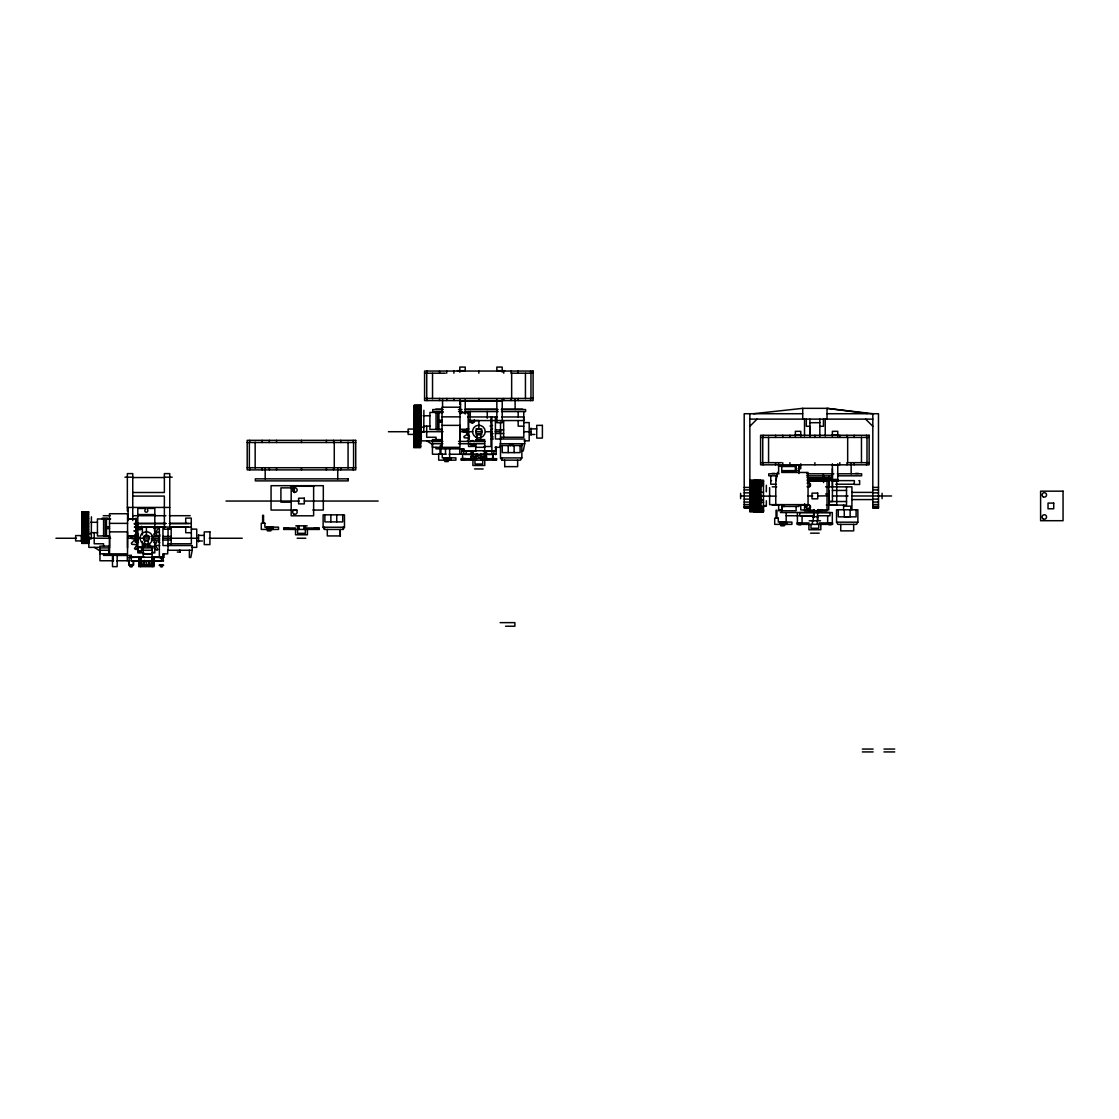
<?xml version="1.0" encoding="UTF-8"?>
<svg xmlns="http://www.w3.org/2000/svg" width="1119" height="1119" viewBox="0 0 1119 1119"><rect width="100%" height="100%" fill="white"/><g stroke="black" fill="none" stroke-linecap="round" stroke-linejoin="round"><path stroke-width="1.5" d="M102.193 518.95L109.564 518.922M109.564 547.862L109.564 536.127M127.524 547.862L127.524 531.875L109.564 531.875M129.762 557.29L133.371 557.29L129.133 557.29L129.119 565.193L133.427 565.193L133.441 560.885L133.427 565.193L131.552 565.193M159.835 560.899L131.287 560.885L131.259 555.36L117.453 555.36M138.924 560.885L138.924 557.262L161.542 557.304L161.472 560.899L131.287 560.885M140.714 560.885L140.714 557.262L140.714 563.053M143.246 557.304L143.246 546.114L152.226 546.114L152.086 560.899M144.589 546.939L144.589 540.043L148.184 540.043L148.184 546.939M153.89 560.899L153.89 557.276L152.086 557.276L152.086 563.053M163.038 560.899L163.682 553.835L167.696 553.835L167.696 550.254L192.23 550.254L192.23 545.54L162.954 545.54L162.954 526.727M434.662 412.435L442.033 412.393M442.033 441.334L442.033 429.612L436.06 429.542L436.06 412.379L437.711 412.603L437.711 429.612M459.993 441.334L459.993 425.36L442.033 425.36M477.981 454.37L463.756 454.356L463.728 448.845L459.783 448.845L459.783 454.23M464.833 454.356C467.448 455.097 466.008 449.209 464.525 450.761M471.393 454.37L471.393 450.747L493.941 450.789L493.941 454.384L463.756 454.356M473.183 454.37L473.183 450.747L473.183 456.524L476.428 456.552M475.701 450.775L475.715 443.725M477.058 440.424L477.058 433.515L480.652 433.515L480.652 440.424M484.555 454.37L484.555 450.761L486.359 450.761L486.359 458.328L471.393 458.328L471.393 450.747L464.007 450.761M484.695 450.775L484.695 439.599L475.715 439.599L475.715 441.39L484.695 441.39M486.359 454.37L486.359 450.761M493.941 454.384L491.898 454.37L491.828 416.967M495.06 454.384L496.137 454.384L496.151 447.32L500.151 447.32L500.151 443.725L524.699 443.725L524.699 439.012L495.423 439.012L495.423 416.967M786.181 522.069L786.181 512.544M795.371 471.84L795.371 465.168M797.413 512.544L797.413 522.923M798.966 473.505L798.966 465.168L798.966 468.763M813.079 520.783L814.031 509.565L814.017 517.174L813.079 517.174L813.079 515.733L799.749 515.733L799.749 512.544L829.99 512.558L829.99 515.761L817.583 515.761L817.583 520.783L817.611 509.565M828.801 486.849L828.801 477.617M832.326 522.937L832.326 512.53L780.433 512.53M832.424 486.849L832.368 463.784M832.368 468.763L832.424 477.617L807.065 477.617M159.36 526.727L159.36 557.304C166.353 562.144 163.024 547.373 163.15 557.304L151.373 557.304M163.472 553.835L162.884 557.304M495.619 447.32L495.619 450.789L483.184 450.775M828.801 501.55L832.424 501.55L832.424 479.38L807.247 479.408L837.767 479.408L837.767 481.212L832.424 481.198L837.767 481.212L837.767 463.672M846.524 486.849L846.524 505.103L828.829 505.103L828.829 490.444L828.801 494.038L825.612 494.038M135.875 519.118L127.524 518.894L135.875 518.894L135.875 536.127L127.65 536.127M459.993 407.204L459.993 447.334L442.033 447.32L442.033 407.204L460.049 407.204L459.923 412.603L468.343 412.379L468.343 429.612L460.119 429.612M158.618 536.407L160.003 534.98M491.087 429.878L492.472 428.465M129.105 560.759L129.091 565.193L132.797 565.193M461.574 454.23L461.601 450.761L462.637 450.761M152.897 551.779L151.555 553.373M821.458 509.691L820.115 511.285L818.479 509.551M192.23 550.254L190.79 557.458L189.391 557.458L189.391 550.254M524.699 443.725L523.258 450.929L521.86 450.929M134.616 535.344L134.266 536.337L130.657 536.966L130.615 538.253L134.196 539.078L134.476 540.085L131.385 543.163L131.818 544.324L136.182 544.561L136.63 545.512L134.504 548.506L135.371 549.443L138.504 547.513M158.828 540.155L158.464 542.072L159.793 542.645M467.085 428.815L466.735 429.808L463.126 430.451L463.084 431.724L466.665 432.549L466.931 434.48L463.853 436.648L464.287 437.795L468.651 438.047L469.099 438.998L467.336 441.054M490.695 422.395L491.059 421.457M343.141 529.441L344.47 527.231L344.47 514.838L323.125 514.838L323.125 527.231L324.454 529.441L343.141 529.441L343.141 527.231M521.86 443.725L521.846 457.923L520.517 460.147L501.844 460.147L500.515 457.923L500.515 445.544L521.846 445.544M857.867 522.167L856.539 524.377L837.865 524.377L836.536 522.167L836.536 509.774L857.867 509.774L857.867 522.167L836.536 522.167M749.856 426.297L757.045 419.121M136.154 526.168L135.217 527.021L137.091 530.182L135.875 531.707L134.574 531.077M141.456 552.213L139.371 552.408M473.924 445.698L471.84 445.88M810.016 510.124L807.932 510.32L807.848 509.131M158.898 532.071L157.541 532.602L156.464 530.979L158.59 527.986L157.723 527.049L154.59 528.979L153.681 528.448M490.01 426.073L492.57 425.486M484.023 446.845L485.184 446.425M138.434 534.043L135.175 534.434L135.175 542.044L138.434 542.435M753.451 413.722L802.715 408.337L827.025 408.337L872.82 413.722L872.82 508.082L878.485 508.082L878.485 413.722L827.025 413.722M493.367 438.984L490.989 438.9M144.589 557.29L131.538 557.276M131.566 566.648L131.566 565.193M163.094 565.207L159.346 565.207L161.821 565.207M462.217 458.664L465.868 458.664L461.643 458.664L461.574 460.147M492.472 458.692L495.829 458.692M129.748 565.193L130.168 566.648M465.91 450.775L464.315 450.761M492.598 450.789L491.94 450.775M496.123 460.147L496.123 458.706C489.143 459.475 493.787 458.944 492.864 453.95L492.892 460.147M159.43 560.899L161.472 560.899M163.584 560.899L162.675 560.899M163.654 565.207L161.458 565.207M159.388 557.304L163.696 557.304L162.675 557.304M131.287 557.29L138.924 557.262L138.924 564.843L153.89 564.843L153.89 557.276M491.912 450.775L493.115 450.789M801.889 522.923L797.595 522.937L797.595 524.377M288.492 527.986L284.184 528L284.184 529.441M132.769 565.193L131.245 565.193M457.391 370.669L465.224 370.669M496.836 370.669L504.655 370.669M424.577 373.2L445.292 373.2M512.404 373.2L533.106 373.2M424.577 398.42L533.106 398.42M459.825 400.91L502.221 400.91M460.552 404.505L459.825 404.505L459.825 399.399M414.212 405.47L421.01 405.414M414.212 405.679L421.01 405.679M414.212 406.659L421.01 406.659M414.212 408.309L421.01 408.309M435.739 409.176L442.634 409.176M465.266 409.176L496.626 409.176M501.844 409.176L522.671 409.176M414.212 409.484L421.01 409.484M443.054 409.554L432.745 409.554L432.745 411.582L443.054 411.582M458.538 409.554L461.979 409.554M465.028 409.554L498.095 409.554M501.298 409.554L525.608 409.554L525.608 411.582L501.536 411.582M414.212 410.631L421.01 410.631M458.538 411.582L461.979 411.582M465.42 411.582L498.095 411.582M414.212 412.016L421.01 411.792M414.212 412.114L421.01 412.114M414.212 412.324L421.01 412.324M443.096 412.435L429.906 412.435L429.906 429.444L442.033 429.388M460.119 412.603L468.343 412.603M414.212 413.093L421.01 413.093M802.715 413.722L744.205 413.722L744.205 508.082L754.961 508.138M414.212 413.946L421.01 413.946M414.212 414.659L421.01 414.659M414.212 415.611L421.01 415.611M423.08 415.778L429.906 415.778M414.212 416.632L421.01 416.632M442.033 416.855L459.993 416.855M467.742 416.953L497.396 416.953M501.802 416.967L523.748 416.953M421.01 417.163L414.212 417.345L421.01 417.415M414.212 417.737L421.01 417.737M414.212 418.954L421.01 418.954M749.856 419.121L872.82 419.121M414.212 419.695L421.01 419.695M414.212 420.24L421.01 420.24M438.928 420.254L442.033 420.24M414.212 420.464L421.01 420.464M523.818 420.548L468.567 420.576L478.876 420.562L478.876 428.871M414.212 421.345L421.01 421.345M414.212 422.409L421.01 422.409M523.818 422.59L529.203 422.59L529.203 440.858L524.098 440.858M809.904 422.702L819.835 422.702M414.212 422.814L421.01 422.814M414.212 423.304L421.01 423.304M414.212 423.933L421.01 423.933M414.212 425.08L421.01 425.178M414.212 425.402L421.01 425.486M414.212 425.975L421.01 425.975M423.779 426.101L430.074 426.185M523.818 426.185L518.181 426.185L518.181 420.548M819.835 426.297L823.43 426.297L823.43 419.121M414.212 426.871L421.01 426.871M421.01 427.122L423.891 427.122M414.212 427.71L421.01 427.71M414.212 428.675L421.01 428.675M475.995 428.899L480.275 428.899M531.007 428.871L536.728 428.871M413.764 429.053L408.113 429.053L408.113 434.396L413.764 434.396M460.119 429.388L468.343 429.388M414.212 429.738L421.01 429.738M495.423 429.934L503.648 429.934M414.212 430.619L421.01 430.619L414.212 430.745M467.686 431.584L468.763 431.584M475.911 431.584L481.827 431.584A2.951 2.951 0 0 0 477.393 429.025A2.951 2.951 0 0 0 477.393 434.144A2.951 2.951 0 0 0 481.827 431.584M388.419 431.724L408.911 431.724M421.01 431.654L443.082 431.724M459.951 431.724L472.805 431.724M485.478 431.724L492.108 431.724M495.185 431.724L500.864 431.724M523.818 431.724L531.007 431.724M421.01 432.046L423.779 432.046L423.891 410.295M414.212 432.228L423.779 432.102M414.212 433.123L421.01 433.123M495.423 433.515L503.648 433.515M414.212 434.116L421.01 434.116M475.995 434.592L481.688 434.592L481.688 428.899M530.84 434.466L534.882 434.466M414.212 434.801L421.01 434.801M795.371 434.927L800.756 434.927M832.368 434.927L837.767 434.927M414.212 435.543L421.01 435.543M414.212 435.934L421.01 435.962M413.764 436.214L420.576 436.214M414.212 436.452L421.01 436.452M414.212 436.718L421.01 436.662M413.764 437.137L420.576 437.137M500.515 437.263L523.818 437.263L523.748 411.568M760.598 437.431L869.141 437.431M413.764 438.284L420.576 438.354M413.764 438.466L420.576 438.466M413.764 439.417L420.576 439.417M413.764 440.676L420.576 440.676M432.438 440.858L421.29 440.858L421.29 431.724M432.438 441.39L441.418 441.39L441.418 439.599L432.438 439.599L432.438 447.32L441.418 447.32L441.418 443.725M413.764 441.501L420.576 441.501M432.41 441.404L442.858 441.404M458.538 441.404L484.667 441.404M247.201 442.509L355.73 442.509M413.764 442.439L420.576 442.439M413.764 442.662L420.576 442.662M413.764 443.054L420.576 443.054M413.764 443.362L420.576 443.362M413.764 443.893L420.576 443.893M432.41 443.739L442.858 443.739M458.538 443.739L484.695 443.725M413.764 445.082L420.576 445.082M413.764 446.005L420.576 446.005M440.005 446.005L440.928 446.005L440.928 453.95M413.764 446.271L420.576 446.271M476.358 446.369L468.567 446.509L468.581 411.568M484.107 446.509L491.017 446.509L491.017 416.981M413.764 446.747L420.576 446.747M475.715 447.32L484.695 447.32M465.588 450.761L461.895 450.761M446.145 454.23L432.438 454.23L432.438 444.439L426.871 440.858M449.111 454.23L462.581 454.23L462.637 460.119M471.393 454.734L473.183 454.734M484.555 454.734L486.359 454.734M471.393 456.524L477.044 456.524L477.044 453.908M486.359 456.524L480.638 456.524L480.638 453.908M481.254 456.552L484.527 456.552L484.555 450.761M500.515 457.923L521.846 457.923M474.526 458.692L461.112 458.692L461.112 460.147L496.57 460.147L496.57 458.692M483.17 458.692L496.57 458.706M760.598 462.665L781.314 462.665M848.426 462.665L869.141 462.665M791.776 465.168L800.756 465.168M832.368 465.168L837.767 465.168M778.642 466.315L796.085 466.301L796.085 470.777M781.747 466.427L796.085 466.427M504.683 466.637L517.663 466.637L517.635 460.147M247.201 467.728L355.73 467.728M798.071 468.763L800.756 468.763L800.756 463.784M474.54 468.945L483.142 468.945M781.747 470.651L796.085 470.651M781.747 470.777L798.952 470.651M771.914 473.435L774.963 473.435M855.434 473.435L858.497 473.435M779.09 473.799L768.767 473.799L768.767 475.827L777.369 475.827M806.603 473.799L833.879 473.799M837.334 473.799L861.644 473.799L861.644 475.827L837.558 475.827M806.603 475.827L832.396 475.827M124.936 477.184L132.755 477.184M164.367 477.184L172.186 477.184M132.755 477.547L164.367 477.547M749.856 480.051L756.668 480.051L756.668 480.96M756.668 480.247L763.466 480.191L763.466 511.831L749.856 511.901L749.856 413.722M753.898 480.638L760.696 480.638M770.739 480.624L771.537 480.624M807.121 480.624L854.37 480.624L854.273 484.485L859.658 484.485L859.658 480.624L858.874 480.624M749.856 480.946L763.466 480.89M760.067 481.072L763.466 481.072M808.044 481.212L827.039 481.212L827.039 510.74L804.589 510.74L804.589 503.802M832.368 481.212L837.767 481.212M749.856 481.422L763.466 481.31M749.856 481.688L754.961 481.688M760.067 481.66L763.466 481.66M753.898 481.883L760.696 481.883M749.856 482.597L754.961 482.597M760.067 482.471L763.466 482.471M753.898 482.835L760.696 482.807M753.898 483.548L760.696 483.548M749.856 483.8L754.961 483.8M760.067 483.688L763.466 483.688M760.067 483.94L763.466 483.94M749.856 484.219L754.961 484.219M776.04 484.219L770.739 484.219L770.739 475.827M835.795 484.219L854.273 484.219M749.856 484.555L760.696 484.723M749.856 484.975L754.961 484.975M760.067 484.793L763.466 484.793M749.856 485.114L754.961 485.114M753.898 485.87L763.466 485.744M749.856 486.066L754.961 486.066M749.856 486.891L760.696 487.031M772.222 486.849L776.712 486.849M825.612 486.849L851.923 486.849L851.923 509.774M753.898 487.241L760.696 487.241M744.205 487.422L749.856 487.422M872.82 487.422L878.485 487.422M749.856 488.192L754.961 488.192M753.898 488.332L760.696 488.332M749.856 489.115L760.696 489.171M749.856 489.185L754.961 489.185M744.205 489.926L749.856 489.926M753.898 489.884L760.696 489.884M872.82 489.926L878.485 489.926M749.856 490.318L754.961 490.318M832.424 490.444L846.524 490.444M753.898 490.835L760.696 490.835M749.856 491.255L754.961 491.255M753.898 491.856L760.696 491.856M749.856 492.052L754.961 492.052M753.898 492.402L763.494 492.318M851.923 492.388L872.82 492.388M132.755 492.5L164.367 492.5L164.367 473.603L169.752 473.603L169.752 529.231L164.367 529.231L164.367 496.081L132.755 496.081M749.856 492.612L760.696 492.57M744.205 492.85L749.856 492.85M872.82 492.85L878.485 492.85M753.898 492.975L760.696 492.975M749.856 493.521L754.961 493.521M753.898 494.192L760.696 494.192M749.856 494.528L754.961 494.5M749.856 494.78L760.696 494.934M749.856 495.213L754.961 495.213M753.898 495.465L760.696 495.465M753.898 495.689L760.696 495.689M740.61 495.983L749.856 495.983M760.724 496.123L775.775 496.123M807.75 495.983L812.744 495.983M832.424 495.983L848.09 495.983M851.923 495.983L891.577 495.983M749.856 496.486L760.696 496.584M749.856 496.934L754.961 496.934M749.856 497.242L754.961 497.27M753.898 497.633L760.696 497.633M753.898 498.053L760.696 498.053M749.856 498.277L754.961 498.277M753.898 498.528L760.696 498.528M744.205 499.116L760.696 499.158M872.82 499.116L878.485 499.116M851.923 499.578L872.82 499.578M749.856 499.717L754.961 499.717M760.724 499.941L763.494 499.941M753.898 500.305L760.696 500.305M749.856 500.473L760.696 500.403M753.898 500.627L760.696 500.725M226.024 501.046L299.095 501.046M304.312 501.046L378.166 501.046M753.898 501.214L760.696 501.214M749.856 501.396L754.961 501.396M846.524 501.522L828.829 501.522L828.815 493.367M291.01 502.179L280.911 502.179L280.911 487.87L294.381 487.87L294.381 492.64M744.205 502.039L760.696 502.109M872.82 502.039L878.485 502.039M760.696 502.361L763.578 502.361M749.856 502.543L754.961 502.613L749.856 502.725M753.898 502.935L760.696 502.935M749.856 503.676L754.961 503.676M753.898 503.9L760.696 503.9M744.205 504.543L749.856 504.543M872.82 504.543L878.485 504.543M749.856 504.935L760.696 504.977M798.406 504.991L805.372 504.991M826.27 504.991L836.718 504.991L836.718 480.624M772.222 505.103L779.859 505.103M805.023 505.103L798.994 505.103L798.98 506.431L781.747 506.431L784.615 506.431M753.898 505.48L760.696 505.48M763.466 505.662L766.347 505.662M749.856 505.76L760.696 505.844M763.466 505.9L766.347 505.9L766.347 500.766M753.898 505.984L760.696 505.984M843.614 506.18L850.79 506.18L850.79 509.774M744.205 506.459L749.856 506.459M760.067 506.473L763.466 506.529M872.82 506.459L878.485 506.459M749.856 506.697L754.961 506.697M760.696 506.893L763.578 506.893L760.067 506.907M760.067 507.201L763.466 507.201M127.356 507.439L169.752 507.439M753.898 507.466L760.696 507.466M744.205 507.676L754.961 507.606M760.067 507.788L763.466 507.788M872.82 507.676L878.485 507.676M753.898 508.362L760.696 508.362M760.067 508.991L763.466 508.991M749.856 509.341L760.696 509.355M778.642 509.732L781.747 509.732M297.192 510.054L271.064 510.054L271.064 485.688L323.321 485.688L323.321 510.054L312.872 510.054M753.898 510.04L763.466 509.984M760.067 510.166L763.466 510.166M812.394 510.39L808.799 510.39L808.799 507.984M749.856 510.53L754.961 510.53M814.17 510.628L800.742 509.872L800.742 504.753M753.898 510.782L763.466 510.684M128.084 511.033L127.356 511.033L127.356 473.603L132.755 473.603L132.755 520.531M749.856 511.005L754.961 511.005M760.067 510.949L763.466 510.865M760.067 511.131L763.466 511.131M760.067 511.775L763.466 511.775M81.743 511.929L88.541 511.929M81.743 512.208L88.541 512.208M81.743 513.173L88.541 513.173M81.743 514.097L88.541 514.125M137.805 514.572L154.814 514.572M81.743 514.838L88.541 514.838M103.27 515.705L110.166 515.705M132.797 515.705L165.892 515.705M169.375 515.705L190.202 515.705M786.181 515.761L798.574 515.733M799.749 515.733L813.079 515.733L801.414 515.733M81.743 516.013L88.541 516.013M813.079 516.67L817.583 516.67M81.743 517.16L88.541 517.16M845.908 517.216L848.496 517.216M81.743 518.321L88.541 518.321M102.193 518.097L107.76 518.097M110.627 518.95L97.437 518.964L97.437 535.973L109.564 535.861M81.743 519.622L88.541 519.622M81.743 520.461L88.541 520.461M809.191 520.783L820.549 520.783M81.743 521.174L88.541 521.174M81.743 522.125L88.541 522.125M90.611 522.307L97.437 522.307M808.953 522.923L797.134 522.923L797.134 524.377L832.606 524.377L832.606 522.923L819.094 522.923M81.743 523.146L88.541 523.146M109.564 523.37L127.524 523.37M169.333 523.496L188.496 523.482M169.361 523.482L191.279 523.482M81.743 523.692L88.541 523.86M81.743 523.93L88.541 523.93M81.743 524.265L88.541 524.265M781.356 524.727L785.258 524.727M798.546 524.727L800.938 524.727M828.829 524.727L831.165 524.727M81.743 525.482L88.541 525.482M295.78 525.846L307.152 525.846M81.743 526.21L88.541 526.21M81.743 526.755L88.541 526.755M106.459 526.769L109.564 526.769M164.927 527.091L134.644 527.077M169.976 527.077L188.496 527.077M81.743 526.979L88.541 526.979M162.954 527.077L134.392 527.091L146.407 527.091L146.407 535.4M164.367 527.077L191.349 527.077L191.349 543.778L168.046 543.778M323.125 527.231L344.47 527.231M81.743 527.874L88.541 527.874M295.556 527.986L283.736 527.986L283.736 529.441L319.195 529.441L319.195 527.986L305.683 527.986M106.459 528.574L109.564 528.56M81.743 528.923L88.541 528.923M191.349 529.119L196.734 529.119L196.734 547.373L191.629 547.373M81.743 529.343L88.541 529.343M81.743 529.819L88.541 529.819M81.743 530.448L88.541 530.448M134.14 530.91L135.875 530.91M134.14 530.924L135.875 530.924M81.743 531.595L88.541 531.595M81.743 531.693L88.541 531.693M81.743 532.015L88.541 531.917M81.743 532.504L88.541 532.504M91.31 532.616L97.605 532.714M191.349 532.714L185.712 532.714L185.712 527.077M810.562 533.176L819.178 533.176M81.743 533.399L88.541 533.399M88.541 533.651L91.422 533.651M81.743 534.225L88.541 534.225M81.743 535.19L88.541 535.19M198.539 535.4L204.259 535.4M81.295 535.581L75.644 535.581L75.644 540.911L81.295 540.911M127.65 535.903L135.875 535.903M340.26 535.931L340.26 529.441L340.288 535.931L327.308 535.931L327.308 529.441M81.743 536.267L88.541 536.267M103.591 518.894L103.591 536.057L109.564 536.183M143.861 536.449L149.848 536.449M151.359 536.449L159.765 536.449M162.954 536.449L171.179 536.449M81.743 536.77L88.541 536.77M81.743 537.134L88.541 537.134M81.743 537.218L88.541 537.26M135.217 538.099L136.294 538.099M143.442 538.099L149.359 538.099M55.95 538.253L76.442 538.253M88.541 538.183L110.613 538.253M127.482 538.253L143.554 538.253M151.345 538.253L159.639 538.253M162.717 538.253L198.539 538.253M209.211 538.253L242.25 538.253M297.164 538.253L305.767 538.253M88.541 538.575L91.31 538.603M81.743 538.757L91.31 538.631L91.422 516.81M81.743 539.652L88.541 539.652M151.359 540.043L159.695 540.043M162.954 540.043L171.179 540.043M81.743 540.645L88.541 540.645M197.014 540.995L202.413 540.995M81.743 541.33L88.541 541.33M81.743 542.072L88.541 542.072M81.743 543.191L88.541 543.191M141.204 546.743L144.603 546.743M151.415 546.743L154.814 546.743M99.969 547.373L88.821 547.373L88.821 537.316M99.969 547.918L108.949 547.918M143.246 547.918L152.226 547.918M99.969 550.254L108.949 550.254M143.246 550.254L152.226 550.254M177.306 552.045L180.173 552.045M143.889 552.884L137.805 552.884L137.805 508.432L145.414 508.432L145.232 509.607A1.525 1.525 0 0 0 145.232 511.747A1.525 1.525 0 0 0 147.386 511.747A1.525 1.525 0 0 0 147.386 509.607L147.204 508.432L154.814 508.432L154.814 536.588M151.778 552.884L154.814 552.884L154.814 539.945M130.168 557.276L132.336 557.29M129.105 557.29L133.147 557.29M152.226 557.304L160.94 557.304M113.676 560.759L99.969 560.759L99.969 550.968L94.402 547.373M116.642 560.759L129.622 560.759M144.589 560.885L148.17 560.885M138.924 561.262L140.714 561.262M152.086 561.262L153.89 561.262M138.924 563.053L144.589 563.053L144.589 560.423M148.17 563.053L153.89 563.053M152.268 565.193L154.058 565.193L138.742 565.095M161.793 565.207L162.675 565.207M130.112 566.648L132.42 566.648M160.507 565.207L160.381 566.662L162.675 566.662M500.137 622.64L514.88 622.64L514.88 626.234L505.522 626.234M862.343 749.059L873.128 749.059M883.968 749.059L894.738 749.059M862.343 751.926L873.128 751.926M883.968 751.926L894.738 751.926M495.046 447.32L496.165 447.32L496.165 450.789L495.353 450.789M462.231 450.761L476.26 450.775M480.638 454.37L492.989 454.37M163.696 553.835L163.15 553.835M496.151 447.32L495.577 450.789M495.144 454.37L496.151 454.384M817.723 495.983L828.801 495.829M827.85 522.923L832.144 522.951L832.144 524.377M314.439 527.986L318.733 528.014L318.733 529.441M493.115 433.682L491.297 433.626L490.933 435.543L493.171 436.928M103.591 519.048L105.256 519.118L105.256 536.127M867.547 413.512L827.025 408.337L827.025 419.121M159.723 545.582L156.534 545.401L156.003 546.31L157.877 549.471L156.94 550.324L153.974 548.156M137.091 526.545L137.903 526.993M865.63 419.121L872.82 426.297M813.905 511.929L813.247 510.124M813.961 509.746L813.975 510.796M809.918 436.368L809.904 426.297L806.309 426.297L806.309 419.121M493.969 458.692L493.997 460.147M463.714 458.664L463.742 460.133M161.5 565.207L161.528 566.676M882.08 493.311L882.08 498.654M866.987 437.431L866.987 462.665M866.624 435.277L866.624 437.431M866.624 462.665L866.624 464.819M861.462 437.109L861.462 462.553M856.119 509.774L856.119 516.852L838.285 516.852L838.285 509.774M854.175 435.277L854.175 437.431M854.175 462.665L854.175 464.819M853.657 524.377L853.699 530.868L840.719 530.868L840.747 524.377M851.153 463.574L851.153 473.799M850.132 509.774L850.132 516.852M847.67 437.109L847.67 462.986M846.985 435.277L846.985 437.431M846.985 462.665L846.985 464.819M844.272 509.774L844.272 516.852M843.614 505.103L843.614 509.774M839.809 435.277L839.809 437.431M839.809 462.665L839.809 464.819M837.767 436.522L837.767 431.333L832.368 431.333L832.368 436.55M828.759 475.715L828.759 509.872L818.367 509.872L818.367 510.628M827.654 515.733L827.654 522.937M825.221 418.87L825.221 436.018M823.556 475.715L823.556 482.527M823.374 474.176L823.374 480.946M820.828 524.377L820.828 529.735L808.911 529.735L808.911 524.377M819.835 419.121L819.835 436.368M818.744 524.377L818.744 528.266L810.995 528.266L810.995 524.377M817.29 520.783L817.29 524.377M814.87 435.277L814.87 437.431M814.87 462.665L814.87 464.819M812.45 520.783L812.45 524.377M809.904 419.121L809.904 436.214M806.519 505.103L806.519 507.005M804.519 418.856L804.519 435.948M802.715 408.337L802.715 419.121M802.085 515.733L802.085 522.923M800.756 436.55L800.756 431.333L795.371 431.333L795.371 436.522M796.113 506.431L796.113 510.782L778.642 510.782L778.642 504.627M789.93 435.277L789.93 437.431M789.93 462.665L789.93 464.819M786.657 522.083L786.643 524.377M786.433 522.083L786.433 524.377M786 522.083L786 524.377M785.384 522.083L785.384 524.377M784.615 522.083L784.615 524.377M784.209 524.377L784.209 525.818L780.852 525.818L780.852 524.377M783.776 522.083L783.776 524.377M782.754 435.277L782.754 437.431M782.754 462.665L782.754 464.819M782.894 522.083L782.894 524.377M782.041 522.083L782.041 524.377M781.747 466.301L781.747 472.456L808.058 472.456L808.058 504.627L769.62 504.627L769.62 487.618M781.272 522.083L781.272 524.377M780.642 522.083L780.642 524.377M780.195 522.083L780.195 524.377M779.971 522.083L779.971 524.377M778.586 463.574L778.642 472.456L777.439 472.456L775.775 482.499L775.775 504.627M776.95 518.181L776.95 510.236L776.026 510.236L776.026 518.181M776.138 475.827L776.138 480.624M775.565 435.277L775.565 437.431M775.565 462.665L775.565 464.819M768.571 437.109L768.571 462.553M766.347 485.24L766.347 490.877M766.347 491.101L766.347 491.814M763.116 435.277L763.116 437.431M763.116 462.665L763.116 464.819M762.752 437.431L762.752 462.665M740.61 493.311L740.61 498.654M531.007 428.129L531.007 435.319M530.952 373.2L530.952 398.42M530.602 371.046L530.602 373.2M530.602 398.42L530.602 400.574M525.44 373.312L525.44 398.756M523.664 416.953L523.664 420.548M520.097 445.544L520.097 452.622L502.263 452.622L502.263 445.544M518.181 411.568L518.181 416.953M518.153 371.046L518.153 373.2M518.153 398.42L518.153 400.574M515.118 399.329L515.118 409.554M514.111 445.544L514.111 452.622M512.446 443.725L512.446 445.516M512.222 443.725L512.222 445.516M511.649 372.865L511.649 398.756M510.963 371.046L510.963 373.2M510.963 398.42L510.963 400.574M510.488 443.725L510.488 445.516M510.194 443.725L510.194 445.516M509.97 443.725L509.97 445.516M508.236 445.544L508.236 452.622M504.683 460.147L504.725 466.637M503.774 371.046L503.774 373.2M503.774 398.42L503.774 400.574M503.648 420.548L503.648 437.641M502.221 372.179L502.221 367.074L496.836 367.074L496.836 371.032M502.221 399.399L502.221 422.716L496.836 422.716L496.836 399.525M501.844 457.923L501.844 460.147M500.515 422.115L500.515 443.725M487.283 411.4L487.283 418.212M486.527 456.524L486.527 460.119M484.737 458.664L484.793 465.49L472.889 465.49L473.001 458.664M482.723 460.147L482.723 464.021L474.96 464.021L474.96 460.147M481.282 457.125L481.282 454.734L476.456 454.734L476.456 457.125M481.254 457.741L481.254 460.147M478.848 371.046L478.848 373.2M478.848 398.42L478.876 400.91M478.876 454.734L478.876 458.328M476.428 457.741L476.428 460.147M475.995 430.311L475.995 433.165M471.211 456.524L471.211 460.119M470.274 411.4L470.274 418.212M467.644 429.178L467.644 435.529M465.224 371.032L465.224 367.074L459.825 367.074L459.825 372.179M465.224 399.525L465.224 414.002M463.728 451.544L463.728 448.845L436.032 448.845L436.032 447.32M460.552 400.91L460.552 414.002M453.908 371.046L453.908 373.2M453.908 398.42L453.908 400.574M450.621 457.839L450.635 460.147M450.411 457.839L450.411 460.147M449.978 457.839L449.978 460.147M449.642 448.845L449.642 458.51M449.348 457.839L449.348 460.147M448.593 457.839L448.593 460.147M448.187 460.147L448.187 461.574L444.83 461.574L444.83 460.147M447.74 457.839L447.74 460.147M446.859 457.839L446.859 460.147M446.733 371.046L446.733 373.2M446.733 398.42L446.733 400.574M446.005 457.839L446.005 460.147M445.516 448.845L445.516 454.23M445.25 457.839L445.25 460.147M444.621 457.839L444.621 460.147M444.173 457.839L444.173 460.147M443.935 457.839L443.935 460.147M442.564 399.329L442.564 407.848M442.257 434.396L442.257 441.404M440.005 447.586L440.005 453.95M439.543 371.046L439.543 373.2M439.543 398.42L439.543 400.574M438.928 412.603L438.928 429.654M436.032 440.858L436.032 437.263L426.689 437.263L426.689 426.185M432.535 373.312L432.535 398.756M427.094 371.046L427.094 373.2M427.094 398.42L427.094 400.574M426.731 373.2L426.731 398.42M420.576 430.955L420.576 447.656L413.764 447.656L413.764 415.792M353.576 442.509L353.576 467.728M353.212 440.34L353.212 442.509M353.212 467.728L353.212 469.882M348.065 442.173L348.065 468.05M342.722 514.838L342.722 521.916L324.874 521.916L324.874 514.838M340.763 440.34L340.763 442.509M340.763 467.728L340.763 469.882M337.742 468.637L337.742 478.862M336.735 514.838L336.735 521.916M334.273 442.173L334.273 468.05M333.588 440.34L333.588 442.509M333.588 467.728L333.588 469.882M330.86 514.838L330.86 521.916M326.398 440.34L326.398 442.509M326.398 467.728L326.398 469.882M324.454 527.231L324.454 529.441M307.417 529.441L307.417 534.798L295.514 534.798L295.514 529.441M305.347 525.846L305.347 533.329L297.584 533.329L297.584 525.846M303.878 525.846L303.878 529.441M301.459 440.34L301.459 442.509M301.459 467.728L301.459 469.882M299.053 525.846L299.053 529.441M276.533 440.34L276.533 442.509M276.533 467.728L276.533 469.882M273.246 527.147L273.246 529.441M273.022 527.147L273.022 529.441M272.588 527.147L272.588 529.441M271.973 527.147L271.973 529.441M271.218 527.147L271.218 529.441M270.812 529.441L270.812 530.882L267.455 530.882L267.455 529.441M270.364 527.147L270.364 529.441M269.483 527.147L269.483 529.441M269.343 440.34L269.343 442.509M269.343 467.728L269.343 469.882M268.63 527.147L268.63 529.441M267.861 527.147L267.861 529.441M267.245 527.147L267.245 529.441M266.798 527.147L266.798 529.441M266.56 527.147L266.56 529.441M265.189 468.637L265.189 478.862M263.538 523.244L263.538 515.313L262.629 515.313L262.629 523.244M262.154 440.34L262.154 442.509M262.154 467.728L262.154 469.882M255.16 442.173L255.16 468.05M249.705 440.34L249.705 442.509M249.705 467.728L249.705 469.882M249.355 442.509L249.355 467.728M198.539 534.658L198.539 541.834M191.279 527.077L191.279 518.097L185.712 518.097L185.712 523.482M179.977 550.254L179.977 552.045M179.753 550.254L179.753 552.045M171.179 527.077L171.179 544.17M168.046 528.63L168.046 536.798M168.046 540.043L168.046 550.254M154.058 563.053L154.058 566.648L138.742 566.648L138.742 563.053M152.268 564.843L152.268 566.648M149.806 546.743L149.806 544.421L142.812 544.421L142.812 546.743M148.813 563.654L148.813 561.262L143.987 561.262L143.987 563.654M146.407 561.262L146.407 564.843M142.365 527.217L142.365 534.91M142.365 541.582L142.365 549.275M140.532 564.843L140.532 566.648M137.343 527.217L137.343 549.275M136.112 518.097L136.112 523.482M131.259 555.36L131.259 558.059M128.084 507.439L128.084 520.531M127.314 560.759L127.314 555.36L103.563 555.36L103.563 553.835M117.173 555.36L117.173 566.648L112.501 566.648L112.501 555.36M113.047 555.36L113.047 560.759M106.459 519.118L106.459 536.183M103.563 546.114L103.563 543.778L94.22 543.778L94.22 532.714M81.295 535.4L81.295 541.092M141.484 526.28A1.888 1.888 0 0 1 139.861 529.105A1.888 1.888 0 0 1 138.224 526.28M142.281 526.559A2.518 2.518 0 0 1 139.861 529.735A2.518 2.518 0 0 1 137.427 526.559M474.106 444.537A2.518 2.518 0 0 1 470.539 444.537M473.952 443.697A1.888 1.888 0 0 1 470.693 443.697M470.987 441.418A1.888 1.888 0 0 1 473.659 441.418M474.148 420.212A1.888 1.888 0 0 1 472.33 422.576A1.888 1.888 0 0 1 470.498 420.212M470.539 422.478A2.518 2.518 0 0 1 469.896 420.045M807.428 483.394A1.79 1.79 0 0 1 810.114 484.947A1.79 1.79 0 0 1 807.428 486.513M807.205 483.002A2.252 2.252 0 0 1 810.562 484.947A2.252 2.252 0 0 1 807.205 486.891M469.546 436.858A10.784 10.784 0 0 1 468.679 428.647M474.47 420.129A2.252 2.252 0 0 1 472.302 422.954A2.252 2.252 0 0 1 470.134 420.129M474.246 443.893A2.252 2.252 0 0 1 470.358 443.893M470.358 441.655A2.252 2.252 0 0 1 474.246 441.655M154.52 540.435A8.504 8.504 0 0 1 153.681 542.491M138.099 540.435A8.504 8.504 0 0 1 138.099 536.043M153.681 533.987A8.504 8.504 0 0 1 154.52 536.043M156.884 541.316A10.784 10.784 0 0 1 153.96 546.072M137.077 543.386A10.784 10.784 0 0 1 137.357 532.602M154.366 530.84A10.784 10.784 0 0 1 157.024 535.735M781.747 504.627L781.747 510.782L781.747 504.627M817.583 515.733L817.583 517.188L817.611 515.733M461.657 458.664L462.693 458.692L461.657 458.664M533.106 371.046L424.577 371.046L424.577 400.574L533.106 400.574L533.106 371.046M421.01 405.246L414.212 405.246L414.212 436.886L421.01 436.886L421.01 405.246M421.01 407.568L414.212 407.568L421.01 407.596M442.033 422.045L438.928 422.045L442.033 422.045M542.393 425.36L536.728 425.36L536.728 438.088L542.393 438.088L542.393 425.36M869.141 435.277L760.598 435.277L760.598 464.819L869.141 464.819L869.141 435.277M355.73 440.34L247.201 440.34L247.201 469.882L355.73 469.882L355.73 440.34M442.257 453.95L438.676 453.95L438.676 460.147L455.895 460.147L455.895 457.839L442.257 457.839L442.257 453.95M348.233 478.862L255.356 478.862L255.356 480.89L348.233 480.89L348.233 478.862M760.696 480.485L753.898 480.485L753.898 512.11L760.696 512.11L760.696 480.485M313.628 486.275L291.178 486.275L291.178 515.803L313.628 515.803L313.628 486.275M1063.05 491.171L1040.6 491.171L1040.6 520.699L1063.05 520.699L1063.05 491.171M817.723 493.129L812.016 493.129L812.016 498.822L817.723 498.822L817.723 493.129M304.312 498.193L298.619 498.193L298.619 503.886L304.312 503.886L304.312 498.193M1053.72 503.088L1048.027 503.088L1048.027 508.781L1053.72 508.781L1053.72 503.088M88.541 511.775L81.743 511.775L81.743 543.4L88.541 543.4L88.541 511.775M127.58 513.733L109.494 513.733L109.564 553.849L127.524 553.849L127.58 513.733M778.292 518.181L774.698 518.181L774.698 524.377L791.916 524.377L791.916 522.083L778.292 522.083L778.292 518.181M88.541 518.531L81.743 518.531L88.541 518.629M165.85 523.496L134.49 523.51L165.878 523.482M264.881 523.244L261.286 523.244L261.286 529.441L278.519 529.441L278.519 527.147L264.881 527.147L264.881 523.244M135.875 523.902L134.14 523.902L135.875 523.916M209.924 531.889L204.259 531.889L204.259 544.603L209.924 544.603L209.924 531.889M108.949 546.114L99.969 546.114L99.969 553.835L108.949 553.835L108.949 546.114M152.226 553.835L143.246 553.835L152.226 553.835M138.91 550.912A1.888 1.888 0 0 0 141.735 549.275A1.888 1.888 0 0 0 138.91 547.639A1.888 1.888 0 0 0 138.91 550.912M138.071 551.052A2.518 2.518 0 0 0 142.281 549.933A2.518 2.518 0 0 0 139.204 546.841A2.518 2.518 0 0 0 138.071 551.052M807.428 508.572A1.79 1.79 0 0 0 810.114 507.005A1.79 1.79 0 0 0 807.428 505.452A1.79 1.79 0 0 0 807.428 508.572M807.205 508.949A2.252 2.252 0 0 0 810.562 507.005A2.252 2.252 0 0 0 807.205 505.061A2.252 2.252 0 0 0 807.205 508.949M1043.216 496.85A2.252 2.252 0 0 0 1046.573 494.906A2.252 2.252 0 0 0 1043.216 492.961A2.252 2.252 0 0 0 1043.216 496.85M1043.216 518.908A2.252 2.252 0 0 0 1046.573 516.964A2.252 2.252 0 0 0 1043.216 515.02A2.252 2.252 0 0 0 1043.216 518.908M475.687 437.081A6.364 6.364 0 0 0 485.226 431.584A6.364 6.364 0 0 0 475.687 426.073A6.364 6.364 0 0 0 475.687 437.081M293.332 491.605A2.252 2.252 0 0 0 297.081 490.598A2.252 2.252 0 0 0 294.339 487.842A2.252 2.252 0 0 0 293.332 491.605M293.793 514.013A2.252 2.252 0 0 0 297.164 512.068A2.252 2.252 0 0 0 293.793 510.124A2.252 2.252 0 0 0 293.793 514.013M144.309 540.197A2.951 2.951 0 0 0 149.261 538.868A2.951 2.951 0 0 0 145.638 535.246A2.951 2.951 0 0 0 144.309 540.197M143.218 543.61A6.364 6.364 0 0 0 152.757 538.099A6.364 6.364 0 0 0 143.218 532.588A6.364 6.364 0 0 0 143.218 543.61"/></g></svg>
